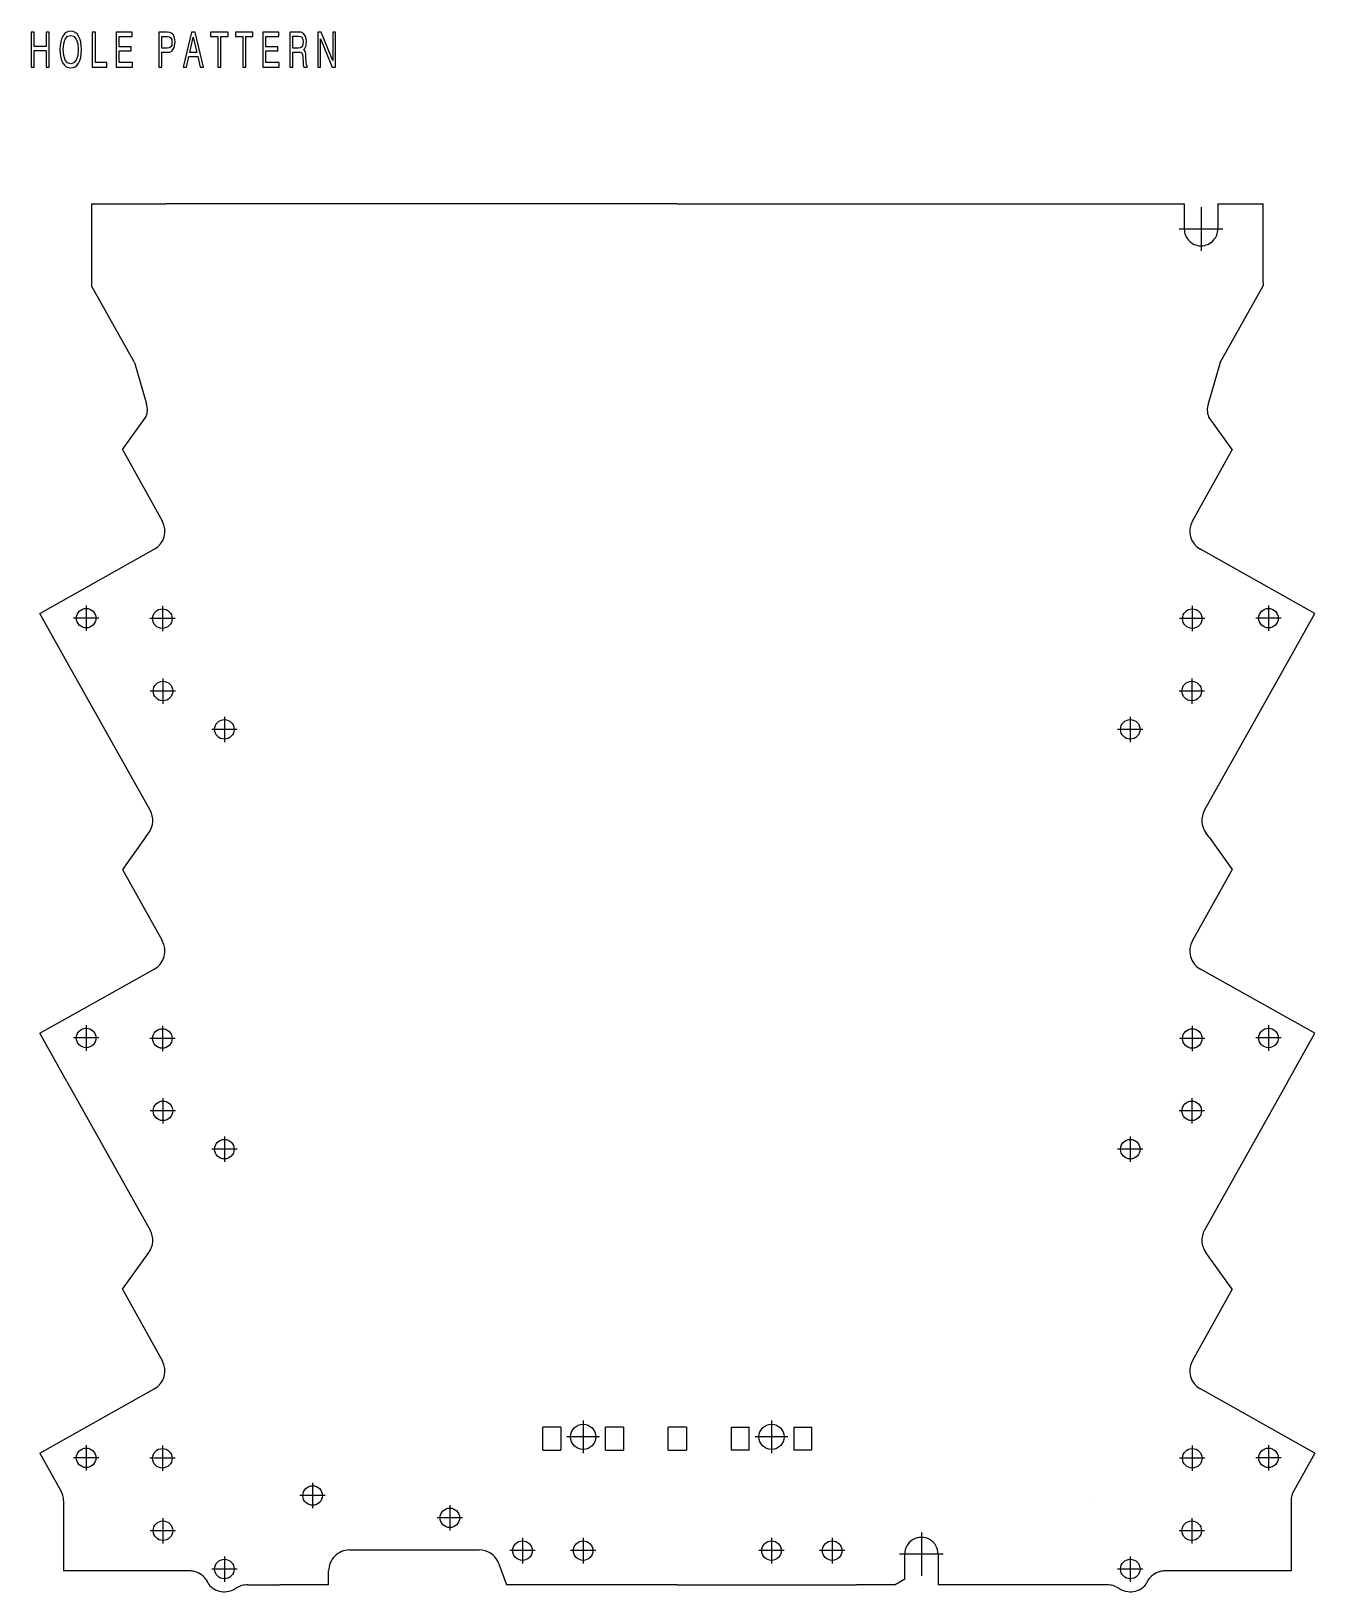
# Model space of a CAD drawing. Extents: x 58 to 150, y 107 to 219.
import ezdxf

# ---------------------------------------------------------------- set-up
doc = ezdxf.new("R2010")
doc.units = 0
doc.linetypes.add('DASHDOT', pattern=[18.5, 12, -3, 0.5, -3])
doc.layers.get('0').update_dxf_attribs({"linetype": 'CONTINUOUS'})

msp = doc.modelspace()

# ---------------------------------------------------------------- linework, layer by layer
at = {"color": 7}
for p, q in [((62.586967, 206.536316), (62.586967, 200.886322)), ((62.586967, 206.536316), (66.136963, 206.536316)), ((66.136963, 206.536316), (67.936966, 206.536316)), ((104.586967, 206.536316), (67.936966, 206.536316)), ((104.586967, 206.536316), (140.936966, 206.536316)), ((140.936966, 206.536316), (140.936966, 204.736313)), ((143.336975, 206.536316), (143.336975, 204.736313)), ((143.336975, 206.536316), (146.586975, 206.536316)), ((146.586975, 200.886322), (146.586975, 206.536316)), ((62.586967, 200.886322), (62.586967, 200.669464)), ((65.665909, 195.171631), (62.586967, 200.669464)), ((143.508026, 195.171631), (146.586975, 200.669464)), ((146.586975, 200.886322), (146.586975, 200.669464)), ((65.665909, 195.171631), (66.529007, 192.210464)), ((143.508026, 195.171631), (142.644928, 192.210464)), ((64.800537, 188.92453), (66.464149, 191.235443)), ((66.464149, 191.235443), (66.502365, 191.288513)), ((142.709778, 191.235443), (142.67157, 191.288513)), ((144.373398, 188.92453), (142.709778, 191.235443)), ((64.800537, 188.92453), (67.658966, 183.820435)), ((144.373398, 188.92453), (141.514969, 183.820435)), ((58.881695, 177.185699), (67.08316, 181.778748)), ((150.292236, 177.185699), (142.090775, 181.778748)), ((60.822708, 173.719788), (58.881695, 177.185699)), ((148.351227, 173.719788), (150.292236, 177.185699)), ((66.788101, 163.067795), (60.822708, 173.719788)), ((142.385834, 163.067795), (148.351227, 173.719788)), ((66.464149, 161.135437), (64.800537, 158.824524)), ((66.464149, 161.135437), (66.696716, 161.458496)), ((142.709778, 161.135437), (142.477219, 161.458496)), ((142.709778, 161.135437), (144.373398, 158.824524)), ((64.800537, 158.824524), (67.658966, 153.720428)), ((144.373398, 158.824524), (141.514969, 153.720428)), ((58.881695, 147.085709), (67.08316, 151.678741)), ((150.292236, 147.085709), (142.090775, 151.678741)), ((60.822708, 143.619781), (58.881695, 147.085709)), ((148.351227, 143.619781), (150.292236, 147.085709)), ((60.822708, 143.619781), (66.788101, 132.967804)), ((148.351227, 143.619781), (142.385834, 132.967804)), ((64.800537, 128.724518), (66.464149, 131.035431)), ((66.464149, 131.035431), (66.696716, 131.35849)), ((142.709778, 131.035431), (142.477219, 131.35849)), ((144.373398, 128.724518), (142.709778, 131.035431)), ((64.800537, 128.724518), (67.658966, 123.620422)), ((144.373398, 128.724518), (141.514969, 123.620422)), ((58.881695, 116.98571), (67.08316, 121.578751)), ((150.292236, 116.98571), (142.090775, 121.578751)), ((96.236969, 118.836319), (94.936966, 118.836319)), ((94.936966, 117.186317), (94.936966, 118.836319)), ((96.236969, 118.836319), (96.236969, 117.186317)), ((100.736969, 118.836319), (99.436966, 118.836319)), ((99.436966, 117.186317), (99.436966, 118.836319)), ((100.736969, 118.836319), (100.736969, 117.186317)), ((105.236969, 118.836319), (103.936966, 118.836319)), ((103.936966, 117.186317), (103.936966, 118.836319)), ((105.236969, 118.836319), (105.236969, 117.186317)), ((108.436966, 118.836319), (109.736969, 118.836319)), ((108.436966, 118.836319), (108.436966, 117.186317)), ((109.736969, 117.186317), (109.736969, 118.836319)), ((112.936966, 118.836319), (114.236969, 118.836319)), ((112.936966, 118.836319), (112.936966, 117.186317)), ((114.236969, 117.186317), (114.236969, 118.836319)), ((58.881695, 116.98571), (60.39571, 114.282234)), ((94.936966, 117.186317), (96.236969, 117.186317)), ((99.436966, 117.186317), (100.736969, 117.186317)), ((103.936966, 117.186317), (105.236969, 117.186317)), ((109.736969, 117.186317), (108.436966, 117.186317)), ((114.236969, 117.186317), (112.936966, 117.186317)), ((150.292236, 116.98571), (148.778229, 114.282234)), ((60.586967, 113.549301), (60.586967, 113.387756)), ((60.586967, 113.387756), (60.586967, 108.536316)), ((134.486969, 113.536316), (134.486969, 113.528267)), ((148.586975, 113.549301), (148.586975, 113.387756)), ((148.586975, 113.387756), (148.586975, 108.536316)), ((81.086967, 110.036316), (90.086967, 110.036316)), ((90.086967, 110.036316), (90.386971, 110.036316)), ((120.886963, 107.936317), (120.886963, 109.736313)), ((123.286972, 109.736313), (123.286972, 107.536316)), ((69.586967, 108.536316), (60.586967, 108.536316)), ((79.586967, 107.536316), (79.586967, 108.536316)), ((91.796509, 109.049347), (92.347206, 107.536316)), ((148.586975, 108.536316), (139.586975, 108.536316)), ((73.769279, 107.536316), (76.086967, 107.536316)), ((79.586967, 107.536316), (76.086967, 107.536316)), ((104.586967, 107.536316), (92.347206, 107.536316)), ((104.586967, 107.536316), (117.436966, 107.536316)), ((120.194145, 107.536316), (117.436966, 107.536316)), ((120.886963, 107.936317), (120.194145, 107.536316)), ((135.404663, 107.536316), (123.286972, 107.536316))]:
    msp.add_line(p, q, dxfattribs=at)
at = {"color": 7, "linetype": 'DASHDOT'}
for p, q in [((142.136963, 206.296326), (142.136963, 203.176315)), ((143.69696, 204.736313), (140.576965, 204.736313)), ((63.110718, 176.84201), (61.290718, 176.84201)), ((62.200718, 177.752014), (62.200718, 175.932007)), ((68.574356, 176.80722), (66.754349, 176.80722)), ((67.664352, 177.717224), (67.664352, 175.897217)), ((142.419586, 176.80722), (140.599579, 176.80722)), ((141.509583, 177.717224), (141.509583, 175.897217)), ((147.883209, 176.84201), (146.063217, 176.84201)), ((146.973221, 177.752014), (146.973221, 175.932007)), ((67.706345, 172.525818), (67.706345, 170.705811)), ((141.46759, 172.525818), (141.46759, 170.705811)), ((68.616341, 171.615814), (66.796341, 171.615814)), ((142.377594, 171.615814), (140.557587, 171.615814)), ((72.110809, 169.777496), (72.110809, 167.957504)), ((137.063126, 169.777496), (137.063126, 167.957504)), ((73.020805, 168.867508), (71.200806, 168.867508)), ((137.973129, 168.867508), (136.153137, 168.867508)), ((63.110718, 146.742004), (61.290718, 146.742004)), ((62.200718, 147.652008), (62.200718, 145.832001)), ((68.574356, 146.707214), (66.754349, 146.707214)), ((67.664352, 147.617218), (67.664352, 145.797211)), ((142.419586, 146.707214), (140.599579, 146.707214)), ((141.509583, 147.617218), (141.509583, 145.797211)), ((147.883209, 146.742004), (146.063217, 146.742004)), ((146.973221, 147.652008), (146.973221, 145.832001)), ((67.706345, 142.425812), (67.706345, 140.605804)), ((141.46759, 142.425812), (141.46759, 140.605804)), ((68.616341, 141.515808), (66.796341, 141.515808)), ((142.377594, 141.515808), (140.557587, 141.515808)), ((73.020805, 138.767502), (71.200806, 138.767502)), ((72.110809, 139.677505), (72.110809, 137.857498)), ((137.973129, 138.767502), (136.153137, 138.767502)), ((137.063126, 139.677505), (137.063126, 137.857498)), ((97.836967, 119.316315), (97.836967, 116.976318)), ((111.336967, 119.316315), (111.336967, 116.976318)), ((62.200718, 117.552002), (62.200718, 115.732002)), ((67.664352, 117.51722), (67.664352, 115.69722)), ((99.006966, 118.146317), (96.666969, 118.146317)), ((112.506966, 118.146317), (110.166969, 118.146317)), ((141.509583, 117.51722), (141.509583, 115.69722)), ((146.973221, 117.552002), (146.973221, 115.732002)), ((63.110718, 116.642006), (61.290718, 116.642006)), ((68.574356, 116.607216), (66.754349, 116.607216)), ((142.419586, 116.607216), (140.599579, 116.607216)), ((147.883209, 116.642006), (146.063217, 116.642006)), ((78.436966, 114.846313), (78.436966, 113.026314)), ((79.34697, 113.936317), (77.52697, 113.936317)), ((88.27697, 113.246315), (88.27697, 111.426315)), ((67.706345, 112.325806), (67.706345, 110.505806)), ((89.186966, 112.336319), (87.366966, 112.336319)), ((141.46759, 112.325806), (141.46759, 110.505806)), ((68.616341, 111.41581), (66.796341, 111.41581)), ((93.486969, 110.896317), (93.486969, 109.076317)), ((97.836967, 110.896317), (97.836967, 109.076317)), ((111.336967, 110.896317), (111.336967, 109.076317)), ((115.686966, 110.896317), (115.686966, 109.076317)), ((122.086967, 111.296318), (122.086967, 108.176315)), ((142.377594, 111.41581), (140.557587, 111.41581)), ((94.396965, 109.986313), (92.576965, 109.986313)), ((98.746964, 109.986313), (96.926971, 109.986313)), ((112.246964, 109.986313), (110.426971, 109.986313)), ((116.59697, 109.986313), (114.77697, 109.986313)), ((123.646965, 109.736313), (120.52697, 109.736313)), ((73.020805, 108.667503), (71.200806, 108.667503)), ((72.110809, 109.577499), (72.110809, 107.7575)), ((137.973129, 108.667503), (136.153137, 108.667503)), ((137.063126, 109.577499), (137.063126, 107.7575))]:
    msp.add_line(p, q, dxfattribs=at)
at = {"color": 7}
for points in [[(58.260994, 216.356903), (58.482483, 216.356903), (58.482483, 217.528671), (59.325493, 217.528671), (59.325493, 216.356903), (59.546982, 216.356903), (59.546982, 218.856903), (59.325493, 218.856903), (59.325493, 217.831177), (58.482483, 217.831177), (58.482483, 218.856903), (58.260994, 218.856903)], [(60.32497, 217.605164), (60.336273, 217.306137), (60.376953, 217.045364), (60.442497, 216.819351), (60.53064, 216.631592), (60.641384, 216.482071), (60.772469, 216.374283), (60.923893, 216.311707), (61.095661, 216.287369), (61.265167, 216.311707), (61.416592, 216.374283), (61.547676, 216.482071), (61.658421, 216.631592), (61.746563, 216.819351), (61.809845, 217.045364), (61.848267, 217.306137), (61.86409, 217.605164), (61.850529, 217.900711), (61.809845, 218.161499), (61.744305, 218.387497), (61.658421, 218.575256), (61.547676, 218.724777), (61.416592, 218.832565), (61.265167, 218.898621), (61.095661, 218.922974), (60.923893, 218.898621), (60.772469, 218.832565), (60.641384, 218.724777), (60.53064, 218.575256), (60.442497, 218.387497), (60.376953, 218.161499), (60.336273, 217.900711)], [(60.553242, 217.605164), (60.589401, 218.036316), (60.697884, 218.35968), (60.869652, 218.557877), (61.095661, 218.627411), (61.319408, 218.557877), (61.491173, 218.35968), (61.597397, 218.036316), (61.635818, 217.605164), (61.597397, 217.170532), (61.491173, 216.847168), (61.319408, 216.648972), (61.095661, 216.582916), (60.869652, 216.648972), (60.697884, 216.847168), (60.589401, 217.170532)], [(62.642078, 216.356903), (63.674938, 216.356903), (63.674938, 216.673309), (62.865826, 216.673309), (62.865826, 218.856903), (62.642078, 218.856903)], [(64.351227, 216.356903), (65.528725, 216.356903), (65.528725, 216.66983), (64.57045, 216.66983), (64.57045, 217.507813), (65.438324, 217.507813), (65.438324, 217.799881), (64.57045, 217.799881), (64.57045, 218.54744), (65.510643, 218.54744), (65.510643, 218.856903), (64.351227, 218.856903)], [(67.41468, 216.356903), (67.636169, 216.356903), (67.636169, 217.410446), (67.970657, 217.410446), (68.192146, 217.424362), (68.368439, 217.511292), (68.522118, 217.761627), (68.576363, 218.133682), (68.560539, 218.338821), (68.522118, 218.516159), (68.456581, 218.658707), (68.370697, 218.763016), (68.203445, 218.839523), (68.013603, 218.856903), (67.41468, 218.856903)], [(67.636169, 217.712952), (67.636169, 218.550919), (68.022644, 218.550919), (68.169548, 218.526581), (68.271248, 218.457047), (68.332275, 218.328384), (68.352615, 218.133682), (68.332275, 217.928528), (68.26899, 217.799881), (68.160507, 217.730331), (68.006821, 217.712952)], [(69.157722, 216.356903), (69.385994, 216.356903), (69.56002, 217.104462), (70.199623, 217.104462), (70.371391, 216.356903), (70.610962, 216.356903), (70.005257, 218.856903), (69.761169, 218.856903)], [(69.627823, 217.396545), (69.883209, 218.498764), (70.134079, 217.396545)], [(71.637558, 216.356903), (71.859047, 216.356903), (71.859047, 218.554398), (72.372086, 218.554398), (72.372086, 218.856903), (71.124519, 218.856903), (71.124519, 218.554398), (71.637558, 218.554398)], [(73.428062, 216.356903), (73.649551, 216.356903), (73.649551, 218.554398), (74.16259, 218.554398), (74.16259, 218.856903), (72.915024, 218.856903), (72.915024, 218.554398), (73.428062, 218.554398)], [(74.859222, 216.356903), (76.036728, 216.356903), (76.036728, 216.66983), (75.078445, 216.66983), (75.078445, 217.507813), (75.94632, 217.507813), (75.94632, 217.799881), (75.078445, 217.799881), (75.078445, 218.54744), (76.018646, 218.54744), (76.018646, 218.856903), (74.859222, 218.856903)], [(76.803413, 218.856903), (76.803413, 216.356903), (77.022644, 216.356903), (77.022644, 217.427841), (77.37973, 217.427841), (77.551498, 217.417404), (77.657722, 217.36525), (77.716492, 217.247025), (77.741348, 217.027969), (77.754906, 216.701126), (77.766205, 216.502945), (77.797852, 216.356903), (78.053238, 216.356903), (78.053238, 216.426437), (77.998993, 216.527283), (77.978653, 216.718521), (77.960571, 217.128815), (77.944756, 217.302658), (77.915375, 217.438263), (77.86113, 217.53215), (77.775253, 217.594727), (77.870171, 217.688614), (77.940231, 217.817261), (77.983177, 217.973724), (77.998993, 218.164963), (77.983177, 218.35968), (77.944756, 218.53006), (77.788811, 218.769974), (77.623825, 218.843002), (77.433975, 218.856903)], [(77.020386, 218.564835), (77.397812, 218.564835), (77.558281, 218.54744), (77.675804, 218.484863), (77.745865, 218.363159), (77.770729, 218.15802), (77.745865, 217.945923), (77.67807, 217.810318), (77.560539, 217.737289), (77.397812, 217.716431), (77.020386, 217.716431)], [(78.801849, 216.356903), (79.012039, 216.356903), (79.012039, 218.384018), (79.073059, 218.199738), (79.848267, 216.356903), (80.087837, 216.356903), (80.087837, 218.856903), (79.877647, 218.856903), (79.877647, 216.829788), (79.803062, 217.041885), (79.043678, 218.856903), (78.801849, 218.856903)]]:
    msp.add_lwpolyline(points, close=True, dxfattribs=at)
for centre, radius in [((62.200718, 176.84201), 0.7), ((67.664352, 176.80722), 0.7), ((141.509583, 176.80722), 0.7), ((146.973221, 176.84201), 0.7), ((67.706345, 171.615814), 0.7), ((141.46759, 171.615814), 0.7), ((72.110809, 168.867508), 0.7), ((137.063126, 168.867508), 0.7), ((62.200718, 146.742004), 0.7), ((67.664352, 146.707214), 0.7), ((141.509583, 146.707214), 0.7), ((146.973221, 146.742004), 0.7), ((67.706345, 141.515808), 0.7), ((141.46759, 141.515808), 0.7), ((72.110809, 138.767502), 0.7), ((137.063126, 138.767502), 0.7), ((97.836967, 118.146317), 0.9), ((111.336967, 118.146317), 0.9), ((62.200718, 116.642006), 0.7), ((67.664352, 116.607216), 0.7), ((141.509583, 116.607216), 0.7), ((146.973221, 116.642006), 0.7), ((78.436966, 113.936317), 0.7), ((88.27697, 112.336319), 0.7), ((67.706345, 111.41581), 0.7), ((141.46759, 111.41581), 0.7), ((93.486969, 109.986313), 0.7), ((97.836967, 109.986313), 0.7), ((111.336967, 109.986313), 0.7), ((115.686966, 109.986313), 0.7), ((72.110809, 108.667503), 0.7), ((137.063126, 108.667503), 0.7)]:
    msp.add_circle(centre, radius, dxfattribs=at)
for centre, radius, start, end in [((142.136963, 204.736313), 1.2, 180.000005, 221.409615), ((142.136963, 204.736313), 1.2, 221.409615, 318.59038), ((142.136963, 204.736313), 1.2, 318.59038, 0), ((65.088928, 191.79071), 1.5, 340.439504, 16.25), ((144.085007, 191.79071), 1.5, 163.750001, 199.560496), ((66.35022, 183.087494), 1.5, 299.250003, 29.249998), ((142.823715, 183.087494), 1.5, 150.750007, 240.750006), ((65.479355, 162.334869), 1.5, 324.250001, 29.249998), ((143.69458, 162.334869), 1.5, 150.750007, 215.749997), ((66.35022, 152.987488), 1.5, 299.250003, 29.249998), ((142.823715, 152.987488), 1.5, 150.750007, 240.750006), ((65.479355, 132.234863), 1.5, 324.250001, 29.249998), ((143.69458, 132.234863), 1.5, 150.750007, 215.749997), ((66.35022, 122.887489), 1.5, 299.250003, 29.249998), ((142.823715, 122.887489), 1.5, 150.750007, 240.750006), ((59.086967, 113.549301), 1.5, 360, 29.249998), ((150.086975, 113.549301), 1.5, 150.750007, 179.999995), ((122.086967, 109.736313), 1.2, 0, 180.000005), ((81.086967, 108.536316), 1.5, 90.000003, 180.000005), ((90.386971, 108.536316), 1.5, 25.841934, 90.000003), ((69.586967, 107.036316), 1.5, 80.191455, 90.000003), ((90.386971, 108.536316), 1.5, 20.000001, 25.841934), ((139.586975, 107.036316), 1.5, 90.000003, 99.808543), ((69.586967, 107.036316), 1.5, 37.992026, 80.191455), ((69.586967, 107.036316), 1.5, 24.903947, 37.992026), ((71.763802, 108.046951), 0.9, 204.903944, 234.647396), ((73.769279, 106.036316), 1.5, 106.402367, 123.557316), ((73.769279, 106.036316), 1.5, 90.000003, 106.402367), ((135.404663, 106.036316), 1.5, 73.597638, 90.000003), ((135.404663, 106.036316), 1.5, 56.442689, 73.597638), ((137.410126, 108.046951), 0.9, 305.352602, 335.096053), ((139.586975, 107.036316), 1.5, 142.007979, 155.096056), ((139.586975, 107.036316), 1.5, 99.808543, 142.007979), ((72.110962, 108.536316), 1.5, 234.647396, 276.96578), ((72.110962, 108.536316), 1.5, 276.96578, 303.557311), ((137.062973, 108.536316), 1.5, 236.442684, 263.034222), ((137.062973, 108.536316), 1.5, 263.034222, 305.352602)]:
    msp.add_arc(centre, radius, start, end, dxfattribs=at)

doc.saveas('drawing.dxf')
